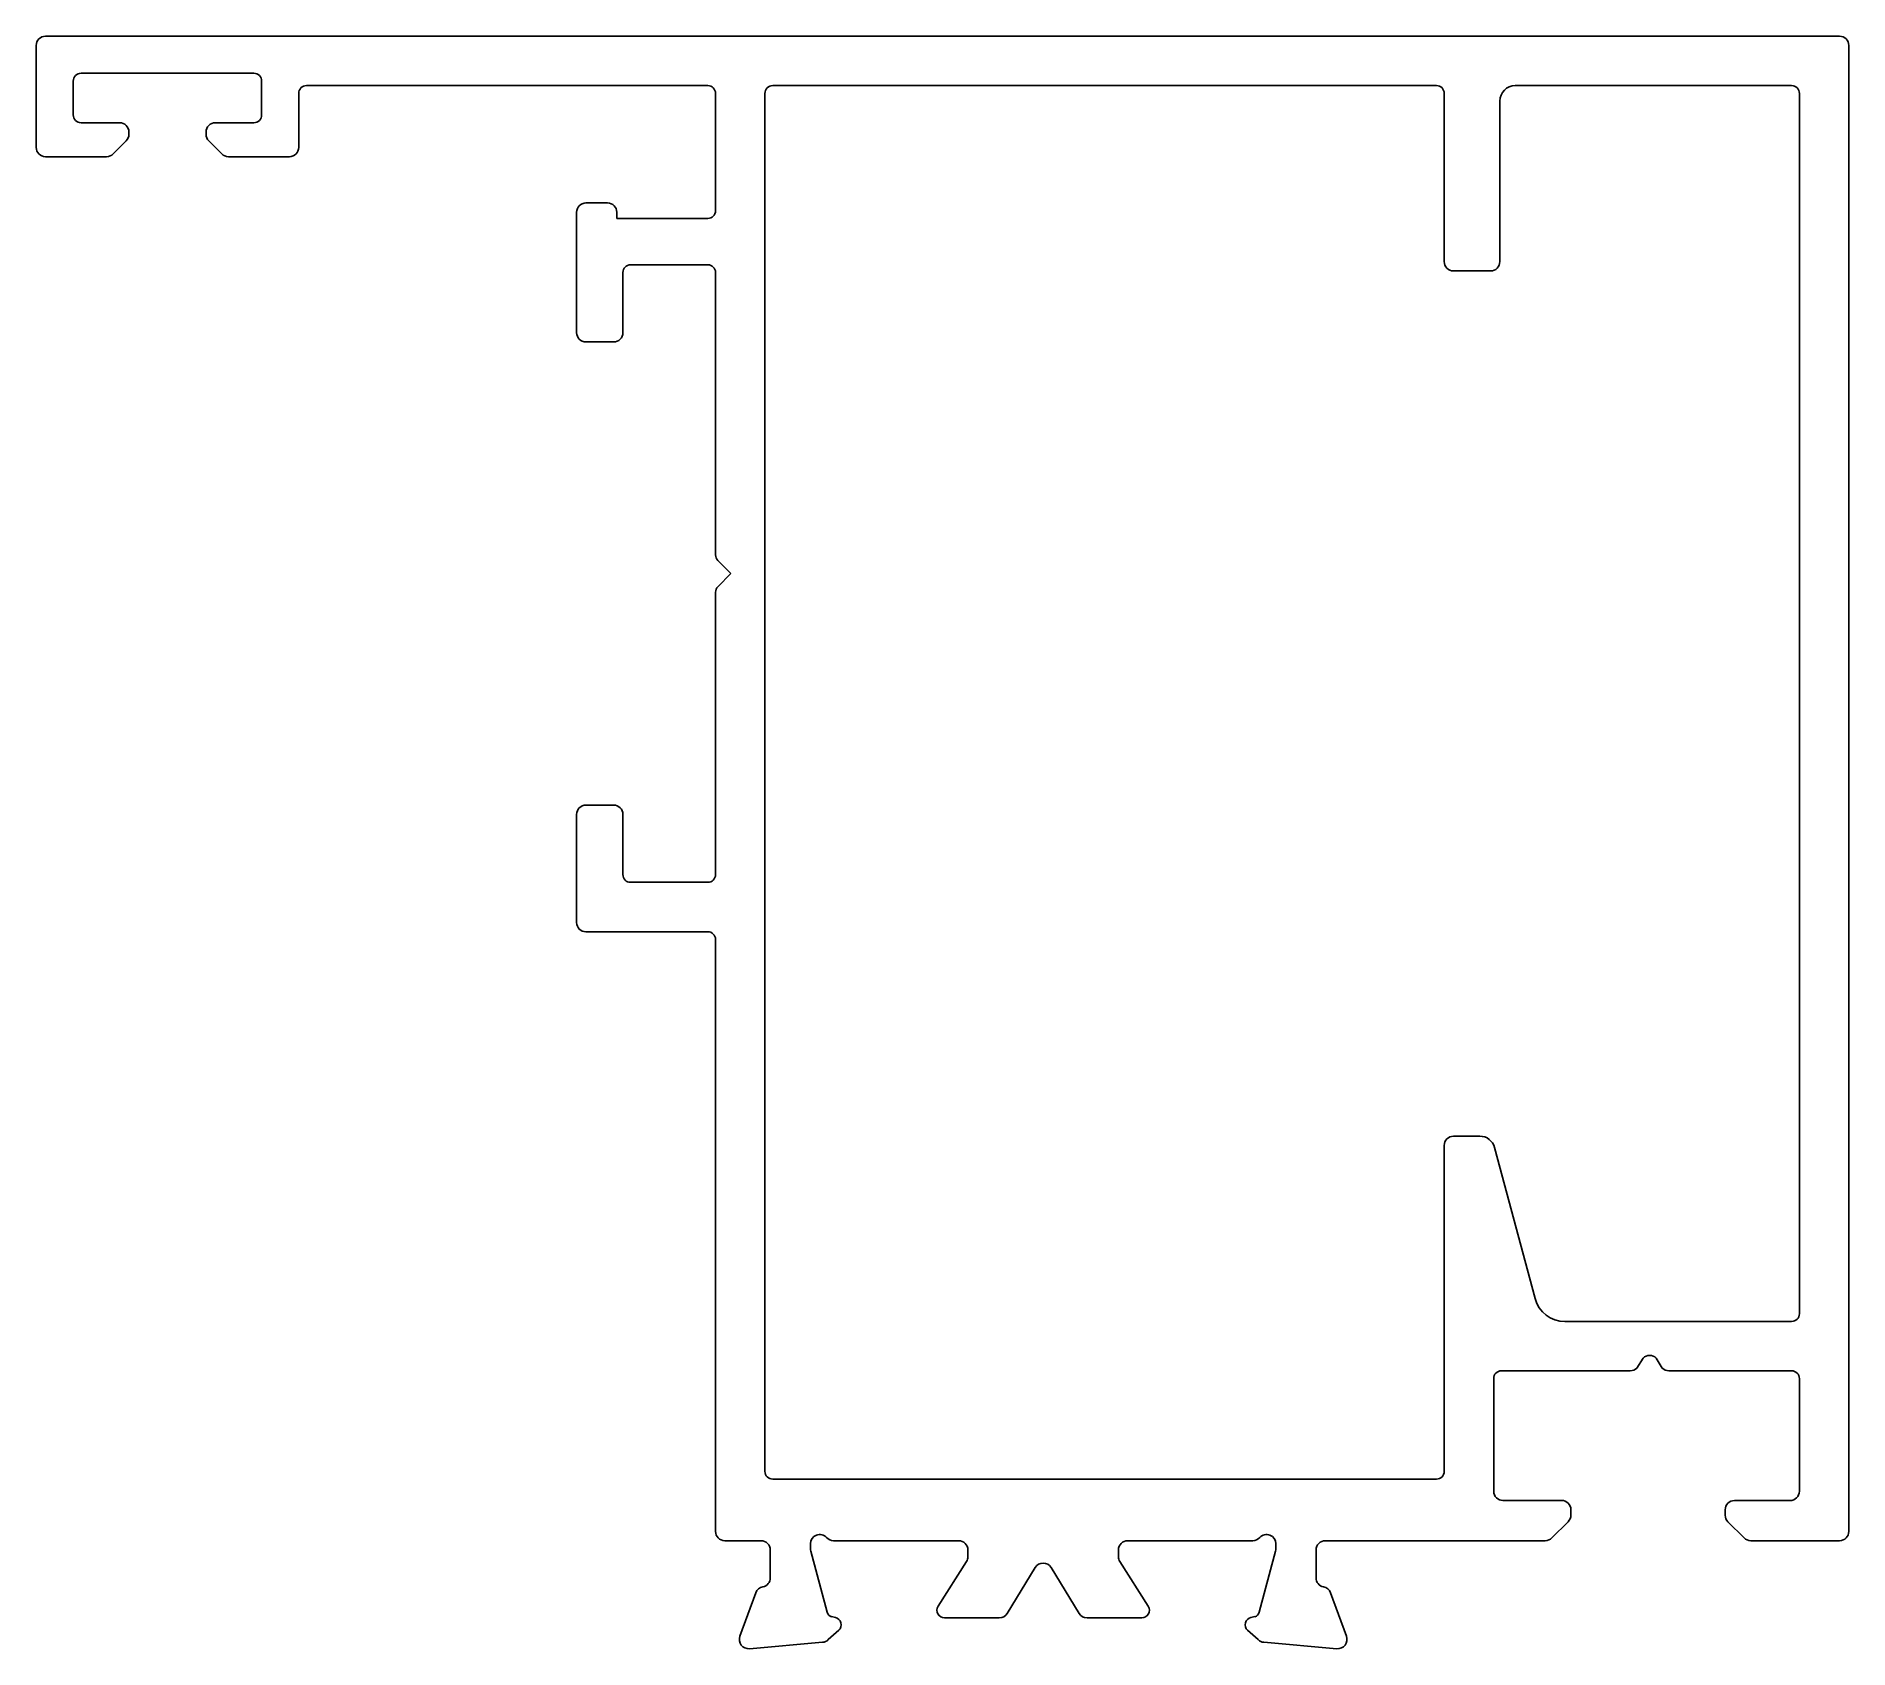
# Model space of a CAD drawing. Extents: x 2104.3 to 2163, y 850.2 to 902.4.
import ezdxf

# ---------------------------------------------------------------- set-up
doc = ezdxf.new("R2010")
doc.units = 0
doc.layers.get('0').update_dxf_attribs({"linetype": 'CONTINUOUS'})

msp = doc.modelspace()

# ---------------------------------------------------------------- linework, layer by layer
at = {"color": 0}
for p, q in [((2104.606, 902.404), (2162.706, 902.404)), ((2104.306, 898.804), (2104.306, 902.104)), ((2163.006, 902.104), (2163.006, 853.984)), ((2105.756, 901.204), (2111.356, 901.204)), ((2105.506, 899.854), (2105.506, 900.954)), ((2111.606, 899.854), (2111.606, 900.954)), ((2112.806, 898.804), (2112.806, 900.554)), ((2126.056, 900.804), (2113.056, 900.804)), ((2126.306, 896.754), (2126.306, 900.554)), ((2127.906, 855.927), (2127.906, 900.554)), ((2128.156, 900.804), (2149.656, 900.804)), ((2149.906, 900.554), (2149.906, 895.104)), ((2152.206, 900.804), (2161.156, 900.804)), ((2161.406, 900.554), (2161.406, 861.034)), ((2151.706, 895.104), (2151.706, 900.304)), ((2105.756, 899.604), (2107.006, 899.604)), ((2107.306, 899.228), (2107.306, 899.304)), ((2109.806, 899.228), (2109.806, 899.304)), ((2110.106, 899.604), (2111.356, 899.604)), ((2106.794, 898.592), (2107.218, 899.016)), ((2110.318, 898.592), (2109.894, 899.016)), ((2104.606, 898.504), (2106.582, 898.504)), ((2110.53, 898.504), (2112.506, 898.504)), ((2122.106, 897.004), (2122.806, 897.004)), ((2121.806, 892.804), (2121.806, 896.704)), ((2123.106, 896.504), (2123.106, 896.704)), ((2123.106, 896.504), (2126.056, 896.504)), ((2123.306, 894.754), (2123.306, 892.804)), ((2126.056, 895.004), (2123.556, 895.004)), ((2126.306, 885.607), (2126.306, 894.754)), ((2150.206, 894.804), (2151.406, 894.804)), ((2123.006, 892.504), (2122.106, 892.504)), ((2126.806, 885.004), (2126.379, 885.431)), ((2126.379, 884.577), (2126.806, 885.004)), ((2126.306, 875.254), (2126.306, 884.4)), ((2121.806, 877.204), (2121.806, 873.704)), ((2122.106, 877.504), (2123.006, 877.504)), ((2123.306, 877.204), (2123.306, 875.254)), ((2123.556, 875.004), (2126.056, 875.004)), ((2122.106, 873.404), (2126.056, 873.404)), ((2126.306, 853.984), (2126.306, 873.154)), ((2149.906, 866.484), (2149.906, 855.927)), ((2151.054, 866.784), (2150.206, 866.784)), ((2152.847, 861.525), (2151.537, 866.413)), ((2161.156, 860.784), (2153.813, 860.784)), ((2156.343, 859.596), (2156.143, 859.272)), ((2156.968, 859.272), (2156.768, 859.596)), ((2151.506, 858.934), (2151.506, 855.285)), ((2155.931, 859.184), (2151.756, 859.184)), ((2161.156, 859.184), (2157.18, 859.184)), ((2161.406, 855.284), (2161.406, 858.934)), ((2149.656, 855.677), (2128.156, 855.677)), ((2151.806, 854.985), (2153.705, 854.986)), ((2154.006, 854.686), (2154.006, 854.511)), ((2159.006, 854.508), (2159.006, 854.684)), ((2159.306, 854.984), (2161.106, 854.984)), ((2153.918, 854.299), (2153.391, 853.772)), ((2159.618, 853.772), (2159.094, 854.296)), ((2127.778, 853.684), (2126.606, 853.684)), ((2129.378, 853.584), (2129.378, 853.424)), ((2134.178, 853.684), (2130.125, 853.684)), ((2139.654, 853.684), (2143.707, 853.684)), ((2144.454, 853.584), (2144.454, 853.424)), ((2146.054, 853.684), (2153.179, 853.684)), ((2162.706, 853.684), (2159.83, 853.684)), ((2128.078, 852.484), (2128.078, 853.384)), ((2129.388, 853.346), (2129.919, 851.364)), ((2133.511, 851.564), (2134.434, 853.007)), ((2134.478, 853.163), (2134.478, 853.384)), ((2139.354, 853.163), (2139.354, 853.384)), ((2140.321, 851.564), (2139.398, 853.007)), ((2144.444, 853.346), (2143.913, 851.364)), ((2145.754, 852.484), (2145.754, 853.384)), ((2135.752, 851.328), (2136.66, 852.815)), ((2137.172, 852.815), (2138.08, 851.328)), ((2127.096, 850.587), (2127.61, 851.997)), ((2146.736, 850.587), (2146.223, 851.997)), ((2130.061, 851.223), (2130.189, 851.2)), ((2135.496, 851.184), (2133.724, 851.184)), ((2138.336, 851.184), (2140.108, 851.184)), ((2143.772, 851.223), (2143.643, 851.2)), ((2130.301, 850.781), (2129.956, 850.479)), ((2143.531, 850.781), (2143.877, 850.479)), ((2129.77, 850.392), (2127.404, 850.185)), ((2144.063, 850.392), (2146.428, 850.185))]:
    msp.add_line(p, q, dxfattribs=at)
for centre, radius, start, end in [((2104.606, 902.104), 0.3, 90, 180), ((2162.706, 902.104), 0.3, 360, 90), ((2105.756, 900.954), 0.25, 90, 180), ((2111.356, 900.954), 0.25, 0, 90), ((2113.056, 900.554), 0.25, 90, 180), ((2126.056, 900.554), 0.25, 0, 90), ((2128.156, 900.554), 0.25, 90, 180), ((2149.656, 900.554), 0.25, 0, 90), ((2152.206, 900.304), 0.5, 90, 180), ((2161.156, 900.554), 0.25, 0, 90), ((2105.756, 899.854), 0.25, 180, 270), ((2107.006, 899.304), 0.3, 0, 90), ((2110.106, 899.304), 0.3, 90, 180), ((2111.356, 899.854), 0.25, 270, 0), ((2104.606, 898.804), 0.3, 180, 270), ((2107.006, 899.228), 0.3, 315, 0), ((2110.106, 899.228), 0.3, 180, 225), ((2112.506, 898.804), 0.3, 270, 0), ((2106.582, 898.804), 0.3, 270, 315), ((2110.53, 898.804), 0.3, 225, 270), ((2122.106, 896.704), 0.3, 90, 180), ((2122.806, 896.704), 0.3, 0, 90), ((2126.056, 896.754), 0.25, 270, 0), ((2123.556, 894.754), 0.25, 90, 180), ((2126.056, 894.754), 0.25, 0, 90), ((2150.206, 895.104), 0.3, 180, 270), ((2151.406, 895.104), 0.3, 270, 360), ((2122.106, 892.804), 0.3, 180, 270), ((2123.006, 892.804), 0.3, 270, 0), ((2126.556, 885.607), 0.25, 180, 225), ((2126.556, 884.4), 0.25, 135, 180), ((2122.106, 877.204), 0.3, 90, 180), ((2123.006, 877.204), 0.3, 0, 90), ((2123.556, 875.254), 0.25, 180, 270), ((2126.056, 875.254), 0.25, 270, 0), ((2122.106, 873.704), 0.3, 180, 270), ((2126.056, 873.154), 0.25, 359.99995, 90), ((2150.206, 866.484), 0.3, 90, 180), ((2151.054, 866.284), 0.5, 15, 90), ((2153.813, 861.784), 1, 195, 270), ((2161.156, 861.034), 0.25, 270, 0), ((2156.556, 859.384), 0.3, 45, 135), ((2151.756, 858.934), 0.25, 90, 180), ((2155.931, 859.484), 0.3, 270, 315), ((2157.18, 859.484), 0.3, 225, 270), ((2161.156, 858.934), 0.25, 0, 90), ((2128.156, 855.927), 0.25, 180, 270), ((2149.656, 855.927), 0.25, 270, 0), ((2151.806, 855.285), 0.3, 180, 270.09834), ((2161.106, 855.284), 0.3, 270, 360), ((2153.706, 854.686), 0.3, 0, 90.09834), ((2159.306, 854.684), 0.3, 90, 180), ((2153.706, 854.511), 0.3, 315, 0), ((2159.306, 854.508), 0.3, 180, 225), ((2126.606, 853.984), 0.3, 180, 270), ((2127.778, 853.384), 0.3, 0, 90), ((2129.678, 853.584), 0.3, 41.81031, 180), ((2130.125, 853.984), 0.3, 221.81031, 270), ((2134.178, 853.384), 0.3, 360, 90), ((2139.654, 853.384), 0.3, 90, 180), ((2143.707, 853.984), 0.3, 270, 318.18969), ((2144.154, 853.584), 0.3, 0, 138.18969), ((2146.054, 853.384), 0.3, 90, 180), ((2153.179, 853.984), 0.3, 270, 315), ((2159.83, 853.984), 0.3, 225, 270), ((2162.706, 853.984), 0.3, 270, 0), ((2129.678, 853.424), 0.3, 180, 195), ((2134.178, 853.163), 0.3, 328.60449, 0), ((2136.916, 852.659), 0.3, 31.39551, 148.60449), ((2139.654, 853.163), 0.3, 180, 211.39551), ((2144.154, 853.424), 0.3, 345, 360), ((2127.778, 852.484), 0.3, 280.90428, 0), ((2146.054, 852.484), 0.3, 180, 259.09572), ((2127.892, 851.895), 0.3, 100.90428, 160), ((2145.941, 851.895), 0.3, 20, 79.09572), ((2130.113, 851.416), 0.2, 195, 255), ((2130.124, 850.958), 0.25, 315, 75), ((2133.724, 851.434), 0.25, 148.60449, 270), ((2135.496, 851.484), 0.3, 270, 328.60449), ((2138.336, 851.484), 0.3, 211.39551, 270), ((2140.108, 851.434), 0.25, 270, 31.39551), ((2143.708, 850.958), 0.25, 105, 225), ((2143.72, 851.416), 0.2, 285, 345), ((2127.378, 850.484), 0.3, 160, 275), ((2146.454, 850.484), 0.3, 265, 20), ((2129.744, 850.691), 0.3, 275, 315), ((2144.089, 850.691), 0.3, 225, 265)]:
    msp.add_arc(centre, radius, start, end, dxfattribs=at)

doc.saveas('drawing.dxf')
